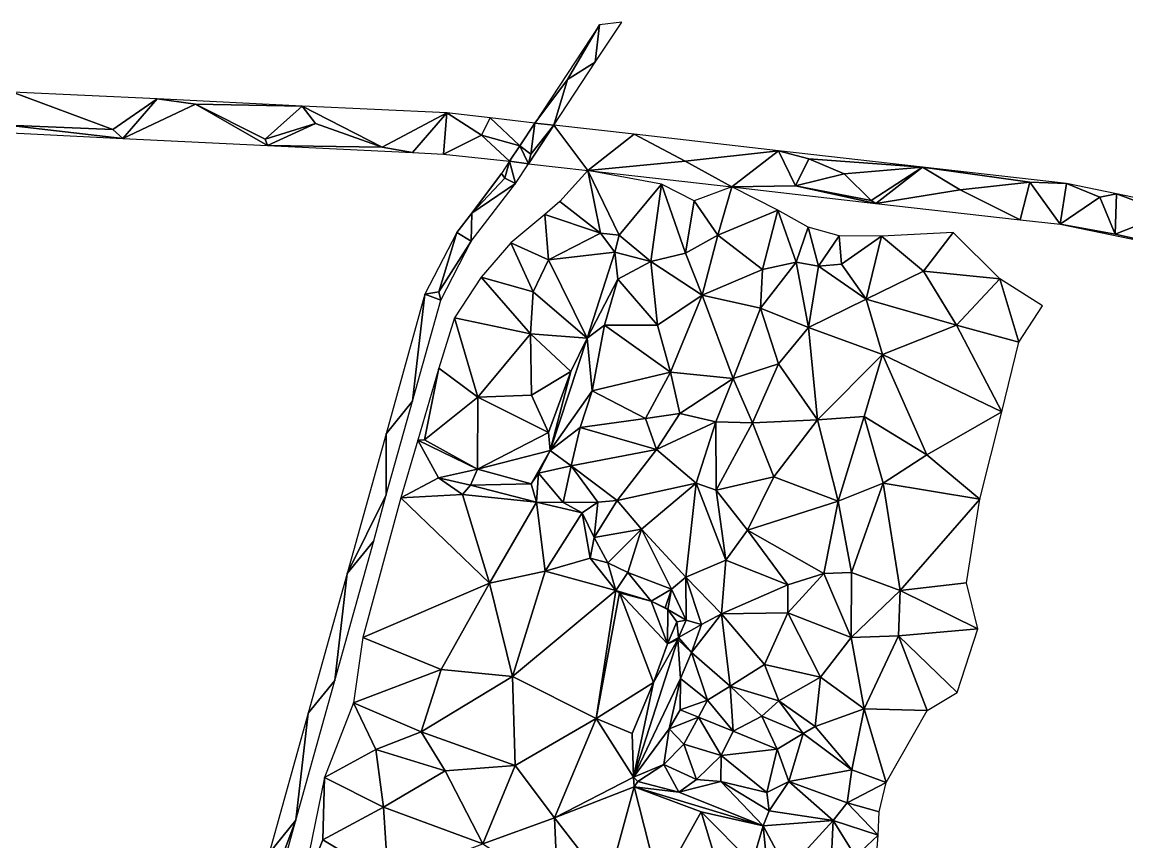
# Model space of a CAD drawing. Extents: x -30359 to 26190, y -30889 to 30041.
# Drawn here: x -3140 to -855, y 2364 to 4060 of the extents above; entities that cross this region are included whole.
import ezdxf

# ---------------------------------------------------------------- set-up
doc = ezdxf.new("R2010")
doc.units = 0

msp = doc.modelspace()

# ---------------------------------------------------------------- linework, layer by layer
at = {"layer": 'mg_to_dxf', "color": 251}
for points in [[(-1945.63, 4053.84), (-2079.25, 3850.84), (-2012, 3940.84)], [(-1945.63, 4053.84), (-2012, 3940.84), (-1954.63, 3976.84)], [(-1899.75, 4059.84), (-1945.63, 4053.84), (-1954.63, 3976.84)], [(-1954.63, 3976.84), (-2012, 3940.84), (-2039.88, 3846.84)], [(-2012, 3940.84), (-2079.25, 3850.84), (-2039.88, 3846.84)], [(-2952, 3837.84), (-3159.63, 3914.84), (-3169.88, 3846.84)], [(-2860.13, 3900.84), (-3159.63, 3914.84), (-2952, 3837.84)], [(-2860.13, 3900.84), (-2952, 3837.84), (-2931.5, 3818.84)], [(-2931.5, 3818.84), (-2781, 3889.84), (-2860.13, 3900.84)], [(-2781, 3889.84), (-2931.5, 3818.84), (-2632, 3804.84)], [(-2781, 3889.84), (-2560.5, 3885.84), (-2860.13, 3900.84)], [(-2632, 3804.84), (-2636.63, 3817.84), (-2781, 3889.84)], [(-2636.63, 3817.84), (-2560.5, 3885.84), (-2781, 3889.84)], [(-2533.13, 3849.84), (-2560.5, 3885.84), (-2636.63, 3817.84)], [(-2394.88, 3800.84), (-2261, 3871.84), (-2560.5, 3885.84)], [(-2533.13, 3849.84), (-2394.88, 3800.84), (-2560.5, 3885.84)], [(-2332.5, 3789.84), (-2261, 3871.84), (-2394.88, 3800.84)], [(-2267.88, 3786.84), (-2261, 3871.84), (-2332.5, 3789.84)], [(-2261, 3871.84), (-2267.88, 3786.84), (-2189.75, 3825.84)], [(-2261, 3871.84), (-2189.75, 3825.84), (-2171.5, 3861.84)], [(-2189.75, 3825.84), (-2110.63, 3803.84), (-2171.5, 3861.84)], [(-2171.5, 3861.84), (-2110.63, 3803.84), (-2079.25, 3850.84)], [(-3169.88, 3846.84), (-3231, 3833.84), (-2931.5, 3818.84)], [(-2952, 3837.84), (-3169.88, 3846.84), (-2931.5, 3818.84)], [(-2632, 3804.84), (-2533.13, 3849.84), (-2636.63, 3817.84)], [(-2394.88, 3800.84), (-2533.13, 3849.84), (-2632, 3804.84)], [(-2079.25, 3850.84), (-2110.63, 3803.84), (-2087.63, 3786.84)], [(-2039.88, 3846.84), (-2092.38, 3766.84), (-1969.88, 3752.84)], [(-2087.63, 3786.84), (-2092.38, 3766.84), (-2039.88, 3846.84)], [(-2079.25, 3850.84), (-2087.63, 3786.84), (-2039.88, 3846.84)], [(-1969.88, 3752.84), (-1873.63, 3827.84), (-2039.88, 3846.84)], [(-2267.88, 3786.84), (-2131.88, 3771.84), (-2189.75, 3825.84)], [(-2189.75, 3825.84), (-2131.88, 3771.84), (-2110.63, 3803.84)], [(-1768.13, 3771.84), (-1873.63, 3827.84), (-1969.88, 3752.84)], [(-1575.63, 3793.84), (-1873.63, 3827.84), (-1768.13, 3771.84)], [(-2332.5, 3789.84), (-2394.88, 3800.84), (-2632, 3804.84)], [(-2092.38, 3766.84), (-2110.63, 3803.84), (-2131.88, 3771.84)], [(-2110.63, 3803.84), (-2092.38, 3766.84), (-2087.63, 3786.84)], [(-1575.63, 3793.84), (-1768.13, 3771.84), (-1672, 3718.84)], [(-1575.63, 3793.84), (-1672, 3718.84), (-1540.5, 3720.84)], [(-1512.63, 3776.84), (-1575.63, 3793.84), (-1540.5, 3720.84)], [(-1575.63, 3793.84), (-1512.63, 3776.84), (-1277.75, 3759.84)], [(-2141.13, 3736.84), (-2131.88, 3771.84), (-2148, 3746.84)], [(-2119.38, 3725.84), (-2131.88, 3771.84), (-2141.13, 3736.84)], [(-2092.38, 3766.84), (-2131.88, 3771.84), (-2119.38, 3725.84)], [(-1768.13, 3771.84), (-1969.88, 3752.84), (-1672, 3718.84)], [(-1439.5, 3745.84), (-1512.63, 3776.84), (-1540.5, 3720.84)], [(-1512.63, 3776.84), (-1439.5, 3745.84), (-1277.75, 3759.84)], [(-2240.75, 3624.84), (-2209.38, 3664.84), (-2148, 3746.84)], [(-2141.13, 3736.84), (-2148, 3746.84), (-2209.38, 3664.84)], [(-1969.88, 3752.84), (-2027.38, 3688.84), (-1943.75, 3622.84)], [(-1969.88, 3752.84), (-1904.88, 3618.84), (-1817.38, 3724.84)], [(-1943.75, 3622.84), (-1904.88, 3618.84), (-1969.88, 3752.84)], [(-1439.5, 3745.84), (-1384, 3690.84), (-1277.75, 3759.84)], [(-1277.75, 3759.84), (-1384, 3690.84), (-1374, 3684.84)], [(-1199.63, 3712.84), (-1277.75, 3759.84), (-1374, 3684.84)], [(-979.75, 3725.84), (-1277.75, 3759.84), (-1055.63, 3728.84)], [(-1055.63, 3728.84), (-1277.75, 3759.84), (-1199.63, 3712.84)], [(-2209.38, 3664.84), (-2211, 3606.84), (-2119.38, 3725.84)], [(-2119.38, 3725.84), (-2141.13, 3736.84), (-2209.38, 3664.84)], [(-1817.38, 3724.84), (-1904.88, 3618.84), (-1839.38, 3564.84)], [(-1767.5, 3581.84), (-1817.38, 3724.84), (-1839.38, 3564.84)], [(-1817.38, 3724.84), (-1767.5, 3581.84), (-1750, 3689.84)], [(-1439.5, 3745.84), (-1540.5, 3720.84), (-1384, 3690.84)], [(-1076, 3650.84), (-1055.63, 3728.84), (-1199.63, 3712.84)], [(-1076, 3650.84), (-993.25, 3641.84), (-1055.63, 3728.84)], [(-993.25, 3641.84), (-979.75, 3725.84), (-1055.63, 3728.84)], [(-911.25, 3697.84), (-979.75, 3725.84), (-993.25, 3641.84)], [(-876.75, 3704.84), (-979.75, 3725.84), (-911.25, 3697.84)], [(-1750, 3689.84), (-1700.75, 3618.84), (-1672, 3718.84)], [(-1700.75, 3618.84), (-1576.75, 3670.84), (-1672, 3718.84)], [(-1540.5, 3720.84), (-1672, 3718.84), (-1374, 3684.84)], [(-1384, 3690.84), (-1540.5, 3720.84), (-1374, 3684.84)], [(-1076, 3650.84), (-1199.63, 3712.84), (-1374, 3684.84)], [(-879.13, 3620.84), (-876.75, 3704.84), (-911.25, 3697.84)], [(-769.38, 3664.84), (-876.75, 3704.84), (-879.13, 3620.84)], [(-583.25, 3642.84), (-876.75, 3704.84), (-769.38, 3664.84)], [(-2027.38, 3688.84), (-2058.5, 3661.84), (-1943.75, 3622.84)], [(-1750, 3689.84), (-1767.5, 3581.84), (-1700.75, 3618.84)], [(-879.13, 3620.84), (-911.25, 3697.84), (-993.25, 3641.84)], [(-2240.75, 3624.84), (-2211, 3606.84), (-2209.38, 3664.84)], [(-2050.88, 3567.84), (-2058.5, 3661.84), (-2128.75, 3602.84)], [(-2058.5, 3661.84), (-2050.88, 3567.84), (-1943.75, 3622.84)], [(-1700.75, 3618.84), (-1608.5, 3547.84), (-1576.75, 3670.84)], [(-1539, 3562.84), (-1576.75, 3670.84), (-1608.5, 3547.84)], [(-1514.13, 3635.84), (-1576.75, 3670.84), (-1539, 3562.84)], [(-699.63, 3580.84), (-769.38, 3664.84), (-879.13, 3620.84)], [(-1514.13, 3635.84), (-1539, 3562.84), (-1492.75, 3554.84)], [(-1514.13, 3635.84), (-1492.75, 3554.84), (-1450.25, 3617.84)], [(-699.63, 3580.84), (-879.13, 3620.84), (-993.25, 3641.84)], [(-2240.75, 3624.84), (-2306.63, 3496.84), (-2278.13, 3501.84)], [(-2278.13, 3501.84), (-2211, 3606.84), (-2240.75, 3624.84)], [(-1914, 3583.84), (-1943.75, 3622.84), (-2050.88, 3567.84)], [(-1943.75, 3622.84), (-1914, 3583.84), (-1904.88, 3618.84)], [(-1839.38, 3564.84), (-1904.88, 3618.84), (-1914, 3583.84)], [(-1767.5, 3581.84), (-1733, 3494.84), (-1700.75, 3618.84)], [(-1700.75, 3618.84), (-1733, 3494.84), (-1608.5, 3547.84)], [(-1492.75, 3554.84), (-1445.5, 3558.84), (-1450.25, 3617.84)], [(-1450.25, 3617.84), (-1445.5, 3558.84), (-1362.75, 3616.84)], [(-1445.5, 3558.84), (-1394, 3486.84), (-1362.75, 3616.84)], [(-1394, 3486.84), (-1275.75, 3544.84), (-1362.75, 3616.84)], [(-1214.5, 3624.84), (-1362.75, 3616.84), (-1275.75, 3544.84)], [(-1214.5, 3624.84), (-1275.75, 3544.84), (-1117.5, 3528.84)], [(-2211, 3606.84), (-2278.13, 3501.84), (-2273.88, 3484.84)], [(-2082.5, 3501.84), (-2128.75, 3602.84), (-2190.13, 3531.84)], [(-2050.88, 3567.84), (-2128.75, 3602.84), (-2082.5, 3501.84)], [(-1971.13, 3405.84), (-2050.88, 3567.84), (-2082.5, 3501.84)], [(-1914, 3583.84), (-2050.88, 3567.84), (-1971.13, 3405.84)], [(-1907.88, 3527.84), (-1914, 3583.84), (-1971.13, 3405.84)], [(-1839.38, 3564.84), (-1914, 3583.84), (-1907.88, 3527.84)], [(-1907.88, 3527.84), (-1825.5, 3432.84), (-1839.38, 3564.84)], [(-1767.5, 3581.84), (-1839.38, 3564.84), (-1733, 3494.84)], [(-1733, 3494.84), (-1839.38, 3564.84), (-1825.5, 3432.84)], [(-1608.5, 3547.84), (-1733, 3494.84), (-1613, 3467.84)], [(-1613, 3467.84), (-1513.38, 3427.84), (-1539, 3562.84)], [(-1539, 3562.84), (-1608.5, 3547.84), (-1613, 3467.84)], [(-1513.38, 3427.84), (-1492.75, 3554.84), (-1539, 3562.84)], [(-1513.38, 3427.84), (-1394, 3486.84), (-1492.75, 3554.84)], [(-1394, 3486.84), (-1445.5, 3558.84), (-1492.75, 3554.84)], [(-1207.5, 3432.84), (-1275.75, 3544.84), (-1394, 3486.84)], [(-1275.75, 3544.84), (-1207.5, 3432.84), (-1117.5, 3528.84)], [(-2245.63, 3447.84), (-2088.25, 3414.84), (-2190.13, 3531.84)], [(-2082.5, 3501.84), (-2190.13, 3531.84), (-2088.25, 3414.84)], [(-1971.13, 3405.84), (-1935.38, 3432.84), (-1907.88, 3527.84)], [(-1825.5, 3432.84), (-1907.88, 3527.84), (-1935.38, 3432.84)], [(-1078.63, 3397.84), (-1117.5, 3528.84), (-1207.5, 3432.84)], [(-1029.63, 3472.84), (-1117.5, 3528.84), (-1078.63, 3397.84)], [(-2332.13, 3275.84), (-2306.63, 3496.84), (-2387, 3207.84)], [(-2306.63, 3496.84), (-2332.13, 3275.84), (-2273.88, 3484.84)], [(-2278.13, 3501.84), (-2306.63, 3496.84), (-2273.88, 3484.84)], [(-1971.13, 3405.84), (-2082.5, 3501.84), (-2088.25, 3414.84)], [(-1825.5, 3432.84), (-1798.63, 3335.84), (-1733, 3494.84)], [(-1733, 3494.84), (-1798.63, 3335.84), (-1669.38, 3322.84)], [(-1613, 3467.84), (-1733, 3494.84), (-1669.38, 3322.84)], [(-1360.25, 3371.84), (-1394, 3486.84), (-1513.38, 3427.84)], [(-1207.5, 3432.84), (-1394, 3486.84), (-1360.25, 3371.84)], [(-1613, 3467.84), (-1669.38, 3322.84), (-1575.75, 3352.84)], [(-1513.38, 3427.84), (-1613, 3467.84), (-1575.75, 3352.84)], [(-2245.63, 3447.84), (-2277.63, 3343.84), (-2197.13, 3283.84)], [(-2088.25, 3414.84), (-2245.63, 3447.84), (-2197.13, 3283.84)], [(-1935.38, 3432.84), (-1971.13, 3405.84), (-1960.5, 3296.84)], [(-1935.38, 3432.84), (-1960.5, 3296.84), (-1798.63, 3335.84)], [(-1825.5, 3432.84), (-1935.38, 3432.84), (-1798.63, 3335.84)], [(-1494.88, 3236.84), (-1513.38, 3427.84), (-1575.75, 3352.84)], [(-1494.88, 3236.84), (-1360.25, 3371.84), (-1513.38, 3427.84)], [(-1113.75, 3253.84), (-1207.5, 3432.84), (-1360.25, 3371.84)], [(-1078.63, 3397.84), (-1207.5, 3432.84), (-1113.75, 3253.84)], [(-2088.25, 3414.84), (-2197.13, 3283.84), (-2086.25, 3287.84)], [(-2004.63, 3336.84), (-2088.25, 3414.84), (-2086.25, 3287.84)], [(-2088.25, 3414.84), (-2004.63, 3336.84), (-1971.13, 3405.84)], [(-2004.63, 3336.84), (-2047.75, 3173.84), (-1971.13, 3405.84)], [(-1971.13, 3405.84), (-2047.75, 3173.84), (-1960.5, 3296.84)], [(-1398.13, 3243.84), (-1360.25, 3371.84), (-1494.88, 3236.84)], [(-1268.5, 3164.84), (-1360.25, 3371.84), (-1398.13, 3243.84)], [(-1113.75, 3253.84), (-1360.25, 3371.84), (-1268.5, 3164.84)], [(-2277.63, 3343.84), (-2321.25, 3194.84), (-2307.75, 3195.84)], [(-2307.75, 3195.84), (-2197.13, 3283.84), (-2277.63, 3343.84)], [(-2004.63, 3336.84), (-2086.25, 3287.84), (-2051, 3210.84)], [(-2004.63, 3336.84), (-2051, 3210.84), (-2047.75, 3173.84)], [(-1850.75, 3239.84), (-1798.63, 3335.84), (-1960.5, 3296.84)], [(-1798.63, 3335.84), (-1850.75, 3239.84), (-1779.75, 3249.84)], [(-1798.63, 3335.84), (-1779.75, 3249.84), (-1669.38, 3322.84)], [(-1575.75, 3352.84), (-1669.38, 3322.84), (-1629.5, 3230.84)], [(-1575.75, 3352.84), (-1629.5, 3230.84), (-1494.88, 3236.84)], [(-1705.13, 3232.84), (-1669.38, 3322.84), (-1779.75, 3249.84)], [(-1629.5, 3230.84), (-1669.38, 3322.84), (-1705.13, 3232.84)], [(-1960.5, 3296.84), (-2047.75, 3173.84), (-1985.25, 3220.84)], [(-1960.5, 3296.84), (-1985.25, 3220.84), (-1850.75, 3239.84)], [(-2332.13, 3275.84), (-2387, 3207.84), (-2386.5, 3081.84)], [(-2197.75, 3134.84), (-2197.13, 3283.84), (-2307.75, 3195.84)], [(-2197.13, 3283.84), (-2197.75, 3134.84), (-2051, 3210.84)], [(-2086.25, 3287.84), (-2197.13, 3283.84), (-2051, 3210.84)], [(-1779.75, 3249.84), (-1850.75, 3239.84), (-1827.63, 3175.84)], [(-1705.13, 3232.84), (-1779.75, 3249.84), (-1827.63, 3175.84)], [(-1113.75, 3253.84), (-1268.5, 3164.84), (-1159, 3072.84)], [(-1827.63, 3175.84), (-1850.75, 3239.84), (-1985.25, 3220.84)], [(-1745.63, 3105.84), (-1705.13, 3232.84), (-1827.63, 3175.84)], [(-1704.13, 3091.84), (-1705.13, 3232.84), (-1745.63, 3105.84)], [(-1629.5, 3230.84), (-1705.13, 3232.84), (-1704.13, 3091.84)], [(-1629.5, 3230.84), (-1704.13, 3091.84), (-1585.25, 3118.84)], [(-1494.88, 3236.84), (-1629.5, 3230.84), (-1585.25, 3118.84)], [(-1451.75, 3068.84), (-1494.88, 3236.84), (-1585.25, 3118.84)], [(-1451.75, 3068.84), (-1398.13, 3243.84), (-1494.88, 3236.84)], [(-1398.13, 3243.84), (-1451.75, 3068.84), (-1359.13, 3105.84)], [(-1268.5, 3164.84), (-1398.13, 3243.84), (-1359.13, 3105.84)], [(-2386.5, 3081.84), (-2387, 3207.84), (-2467.5, 2918.84)], [(-2051, 3210.84), (-2197.75, 3134.84), (-2047.75, 3173.84)], [(-1985.25, 3220.84), (-2047.75, 3173.84), (-2004.5, 3141.84)], [(-1827.63, 3175.84), (-1985.25, 3220.84), (-2004.5, 3141.84)], [(-2356.13, 3075.84), (-2278.5, 3116.84), (-2321.25, 3194.84)], [(-2197.75, 3134.84), (-2307.75, 3195.84), (-2321.25, 3194.84)], [(-2321.25, 3194.84), (-2278.5, 3116.84), (-2197.75, 3134.84)], [(-2004.5, 3141.84), (-1909.25, 3069.84), (-1827.63, 3175.84)], [(-1745.63, 3105.84), (-1827.63, 3175.84), (-1909.25, 3069.84)], [(-2197.75, 3134.84), (-2086.88, 3104.84), (-2047.75, 3173.84)], [(-2086.88, 3104.84), (-2071.5, 3126.84), (-2047.75, 3173.84)], [(-2004.5, 3141.84), (-2047.75, 3173.84), (-2071.5, 3126.84)], [(-1159, 3072.84), (-1268.5, 3164.84), (-1359.13, 3105.84)], [(-2278.5, 3116.84), (-2212.38, 3101.84), (-2197.75, 3134.84)], [(-2086.88, 3104.84), (-2197.75, 3134.84), (-2212.38, 3101.84)], [(-2071.5, 3126.84), (-2020.75, 3065.84), (-2004.5, 3141.84)], [(-1949.13, 3066.84), (-2004.5, 3141.84), (-2020.75, 3065.84)], [(-1909.25, 3069.84), (-2004.5, 3141.84), (-1949.13, 3066.84)], [(-2356.13, 3075.84), (-2228.63, 3082.84), (-2278.5, 3116.84)], [(-2278.5, 3116.84), (-2228.63, 3082.84), (-2212.38, 3101.84)], [(-2086.88, 3104.84), (-2075.75, 3066.84), (-2071.5, 3126.84)], [(-2071.5, 3126.84), (-2075.75, 3066.84), (-2020.75, 3065.84)], [(-1639.5, 3008.84), (-1585.25, 3118.84), (-1704.13, 3091.84)], [(-1451.75, 3068.84), (-1585.25, 3118.84), (-1639.5, 3008.84)], [(-2228.63, 3082.84), (-2075.75, 3066.84), (-2212.38, 3101.84)], [(-2212.38, 3101.84), (-2075.75, 3066.84), (-2086.88, 3104.84)], [(-1858.88, 3010.84), (-1745.63, 3105.84), (-1909.25, 3069.84)], [(-1766.75, 2911.84), (-1745.63, 3105.84), (-1858.88, 3010.84)], [(-1745.63, 3105.84), (-1766.75, 2911.84), (-1684.38, 2946.84)], [(-1745.63, 3105.84), (-1684.38, 2946.84), (-1704.13, 3091.84)], [(-1639.5, 3008.84), (-1704.13, 3091.84), (-1684.38, 2946.84)], [(-1359.13, 3105.84), (-1451.75, 3068.84), (-1424.25, 2920.84)], [(-1359.13, 3105.84), (-1424.25, 2920.84), (-1324.13, 2883.84)], [(-1159, 3072.84), (-1359.13, 3105.84), (-1324.13, 2883.84)], [(-2386.5, 3081.84), (-2467.5, 2918.84), (-2412.5, 2986.84)], [(-2435.25, 2786.84), (-2173.13, 2898.84), (-2356.13, 3075.84)], [(-2356.13, 3075.84), (-2173.13, 2898.84), (-2228.63, 3082.84)], [(-2228.63, 3082.84), (-2173.13, 2898.84), (-2075.75, 3066.84)], [(-2173.13, 2898.84), (-2058, 2923.84), (-2075.75, 3066.84)], [(-1981.75, 3044.84), (-2075.75, 3066.84), (-2058, 2923.84)], [(-2020.75, 3065.84), (-2075.75, 3066.84), (-1981.75, 3044.84)], [(-1949.13, 3066.84), (-2020.75, 3065.84), (-1981.75, 3044.84)], [(-1949.13, 3066.84), (-1981.75, 3044.84), (-1956.75, 2993.84)], [(-1909.25, 3069.84), (-1949.13, 3066.84), (-1956.75, 2993.84)], [(-1909.25, 3069.84), (-1956.75, 2993.84), (-1858.88, 3010.84)], [(-1451.75, 3068.84), (-1639.5, 3008.84), (-1481.75, 2918.84)], [(-1451.75, 3068.84), (-1481.75, 2918.84), (-1424.25, 2920.84)], [(-1159, 3072.84), (-1324.13, 2883.84), (-1186.63, 2899.84)], [(-1981.75, 3044.84), (-2058, 2923.84), (-1965.13, 2950.84)], [(-1956.75, 2993.84), (-1981.75, 3044.84), (-1965.13, 2950.84)], [(-1928.25, 2940.84), (-1956.75, 2993.84), (-1965.13, 2950.84)], [(-1928.25, 2940.84), (-1858.88, 3010.84), (-1956.75, 2993.84)], [(-1928.25, 2940.84), (-1887.13, 2920.84), (-1858.88, 3010.84)], [(-1858.88, 3010.84), (-1887.13, 2920.84), (-1796.88, 2886.84)], [(-1858.88, 3010.84), (-1796.88, 2886.84), (-1766.75, 2911.84)], [(-1556.38, 2895.84), (-1639.5, 3008.84), (-1684.38, 2946.84)], [(-1556.38, 2895.84), (-1481.75, 2918.84), (-1639.5, 3008.84)], [(-2467.5, 2918.84), (-2493, 2697.84), (-2412.5, 2986.84)], [(-2058, 2923.84), (-1911.88, 2883.84), (-1965.13, 2950.84)], [(-1928.25, 2940.84), (-1965.13, 2950.84), (-1911.88, 2883.84)], [(-1911.88, 2883.84), (-1887.13, 2920.84), (-1928.25, 2940.84)], [(-1693, 2835.84), (-1684.38, 2946.84), (-1766.75, 2911.84)], [(-1556.38, 2895.84), (-1684.38, 2946.84), (-1693, 2835.84)], [(-2493, 2697.84), (-2467.5, 2918.84), (-2547.88, 2629.84)], [(-2173.13, 2898.84), (-2125.25, 2705.84), (-2058, 2923.84)], [(-2125.25, 2705.84), (-1911.88, 2883.84), (-2058, 2923.84)], [(-1911.88, 2883.84), (-1838.5, 2861.84), (-1887.13, 2920.84)], [(-1838.5, 2861.84), (-1796.88, 2886.84), (-1887.13, 2920.84)], [(-1766.75, 2911.84), (-1796.88, 2886.84), (-1766.38, 2822.84)], [(-1734.75, 2813.84), (-1693, 2835.84), (-1766.75, 2911.84)], [(-1734.75, 2813.84), (-1766.75, 2911.84), (-1766.38, 2822.84)], [(-1425.5, 2786.84), (-1481.75, 2918.84), (-1556.5, 2837.84)], [(-1481.75, 2918.84), (-1556.38, 2895.84), (-1556.5, 2837.84)], [(-1425.5, 2786.84), (-1424.25, 2920.84), (-1481.75, 2918.84)], [(-1424.25, 2920.84), (-1425.5, 2786.84), (-1324.13, 2883.84)], [(-2173.13, 2898.84), (-2435.25, 2786.84), (-2272.88, 2720.84)], [(-2272.88, 2720.84), (-2125.25, 2705.84), (-2173.13, 2898.84)], [(-2125.25, 2705.84), (-1952.25, 2618.84), (-1911.88, 2883.84)], [(-1911.88, 2883.84), (-1952.25, 2618.84), (-1904, 2878.84)], [(-1834, 2693.84), (-1904, 2878.84), (-1952.25, 2618.84)], [(-1911.88, 2883.84), (-1904, 2878.84), (-1838.5, 2861.84)], [(-1904, 2878.84), (-1805, 2773.84), (-1838.5, 2861.84)], [(-1834, 2693.84), (-1805, 2773.84), (-1904, 2878.84)], [(-1838.5, 2861.84), (-1809.5, 2847.84), (-1796.88, 2886.84)], [(-1809.5, 2847.84), (-1804.5, 2844.84), (-1796.88, 2886.84)], [(-1804.5, 2844.84), (-1766.38, 2822.84), (-1796.88, 2886.84)], [(-1556.5, 2837.84), (-1556.38, 2895.84), (-1693, 2835.84)], [(-1324.13, 2883.84), (-1425.5, 2786.84), (-1327.25, 2789.84)], [(-1163.63, 2804.84), (-1324.13, 2883.84), (-1327.25, 2789.84)], [(-1186.63, 2899.84), (-1324.13, 2883.84), (-1163.63, 2804.84)], [(-1805, 2773.84), (-1804.5, 2844.84), (-1838.5, 2861.84)], [(-1838.5, 2861.84), (-1804.5, 2844.84), (-1809.5, 2847.84)], [(-1804.5, 2844.84), (-1805, 2773.84), (-1785.5, 2818.84)], [(-1804.5, 2844.84), (-1785.5, 2818.84), (-1766.38, 2822.84)], [(-1755.25, 2755.84), (-1693, 2835.84), (-1734.75, 2813.84)], [(-1675.38, 2685.84), (-1693, 2835.84), (-1755.25, 2755.84)], [(-1556.5, 2837.84), (-1693, 2835.84), (-1604.75, 2730.84)], [(-1675.38, 2685.84), (-1604.75, 2730.84), (-1693, 2835.84)], [(-1556.5, 2837.84), (-1604.75, 2730.84), (-1488.5, 2704.84)], [(-1425.5, 2786.84), (-1556.5, 2837.84), (-1488.5, 2704.84)], [(-1785.5, 2818.84), (-1805, 2773.84), (-1782.38, 2786.84)], [(-1766.38, 2822.84), (-1785.5, 2818.84), (-1782.38, 2786.84)], [(-1734.75, 2813.84), (-1766.38, 2822.84), (-1782.38, 2786.84)], [(-1734.75, 2813.84), (-1782.38, 2786.84), (-1755.25, 2755.84)], [(-1425.5, 2786.84), (-1398.13, 2638.84), (-1327.25, 2789.84)], [(-1268.38, 2635.84), (-1327.25, 2789.84), (-1398.13, 2638.84)], [(-1327.25, 2789.84), (-1206.25, 2672.84), (-1163.63, 2804.84)], [(-1327.25, 2789.84), (-1268.38, 2635.84), (-1206.25, 2672.84)], [(-2272.88, 2720.84), (-2435.25, 2786.84), (-2454.38, 2651.84)], [(-1875.5, 2497.84), (-1783.5, 2782.84), (-1834, 2693.84)], [(-1778.38, 2701.84), (-1783.5, 2782.84), (-1875.5, 2497.84)], [(-1834, 2693.84), (-1783.5, 2782.84), (-1805, 2773.84)], [(-1805, 2773.84), (-1783.5, 2782.84), (-1782.38, 2786.84)], [(-1782.38, 2786.84), (-1783.5, 2782.84), (-1755.25, 2755.84)], [(-1755.25, 2755.84), (-1783.5, 2782.84), (-1778.38, 2701.84)], [(-1425.5, 2786.84), (-1488.5, 2704.84), (-1398.13, 2638.84)], [(-1722.38, 2656.84), (-1755.25, 2755.84), (-1778.38, 2701.84)], [(-1722.38, 2656.84), (-1675.38, 2685.84), (-1755.25, 2755.84)], [(-2454.38, 2651.84), (-2314.25, 2591.84), (-2272.88, 2720.84)], [(-2272.88, 2720.84), (-2314.25, 2591.84), (-2125.25, 2705.84)], [(-1604.75, 2730.84), (-1675.38, 2685.84), (-1574.75, 2655.84)], [(-1604.75, 2730.84), (-1574.75, 2655.84), (-1488.5, 2704.84)], [(-2493, 2697.84), (-2547.88, 2629.84), (-2573.38, 2408.84)], [(-2119.75, 2521.84), (-2125.25, 2705.84), (-2314.25, 2591.84)], [(-2119.75, 2521.84), (-1952.25, 2618.84), (-2125.25, 2705.84)], [(-1801.75, 2597.84), (-1778.38, 2701.84), (-1875.5, 2497.84)], [(-1801.75, 2597.84), (-1778.5, 2636.84), (-1778.38, 2701.84)], [(-1722.38, 2656.84), (-1778.38, 2701.84), (-1778.5, 2636.84)], [(-1499.88, 2602.84), (-1488.5, 2704.84), (-1574.75, 2655.84)], [(-1398.13, 2638.84), (-1488.5, 2704.84), (-1499.88, 2602.84)], [(-1952.25, 2618.84), (-1877.75, 2587.84), (-1834, 2693.84)], [(-1834, 2693.84), (-1877.75, 2587.84), (-1875.5, 2497.84)], [(-1675.38, 2685.84), (-1722.38, 2656.84), (-1669.25, 2592.84)], [(-1675.38, 2685.84), (-1669.25, 2592.84), (-1609.63, 2623.84)], [(-1675.38, 2685.84), (-1609.63, 2623.84), (-1574.75, 2655.84)], [(-2514.38, 2496.84), (-2408.13, 2554.84), (-2454.38, 2651.84)], [(-2454.38, 2651.84), (-2408.13, 2554.84), (-2314.25, 2591.84)], [(-1741.13, 2621.84), (-1722.38, 2656.84), (-1778.5, 2636.84)], [(-1722.38, 2656.84), (-1741.13, 2621.84), (-1669.25, 2592.84)], [(-1574.75, 2655.84), (-1609.63, 2623.84), (-1524.25, 2587.84)], [(-1499.88, 2602.84), (-1574.75, 2655.84), (-1524.25, 2587.84)], [(-2628.38, 2340.84), (-2573.38, 2408.84), (-2547.88, 2629.84)], [(-1801.75, 2597.84), (-1741.13, 2621.84), (-1778.5, 2636.84)], [(-1398.13, 2638.84), (-1499.88, 2602.84), (-1424, 2512.84)], [(-1352.75, 2486.84), (-1398.13, 2638.84), (-1424, 2512.84)], [(-1352.75, 2486.84), (-1268.38, 2635.84), (-1398.13, 2638.84)], [(-2119.75, 2521.84), (-2038.5, 2413.84), (-1952.25, 2618.84)], [(-1952.25, 2618.84), (-2038.5, 2413.84), (-1875.5, 2497.84)], [(-1877.75, 2587.84), (-1952.25, 2618.84), (-1875.5, 2497.84)], [(-1801.75, 2597.84), (-1771, 2565.84), (-1741.13, 2621.84)], [(-1771, 2565.84), (-1694.25, 2542.84), (-1741.13, 2621.84)], [(-1741.13, 2621.84), (-1694.25, 2542.84), (-1669.25, 2592.84)], [(-1578.13, 2555.84), (-1609.63, 2623.84), (-1669.25, 2592.84)], [(-1524.25, 2587.84), (-1609.63, 2623.84), (-1578.13, 2555.84)], [(-2265, 2510.84), (-2314.25, 2591.84), (-2408.13, 2554.84)], [(-2119.75, 2521.84), (-2314.25, 2591.84), (-2265, 2510.84)], [(-1812.5, 2523.84), (-1801.75, 2597.84), (-1875.5, 2497.84)], [(-1812.5, 2523.84), (-1771, 2565.84), (-1801.75, 2597.84)], [(-1578.13, 2555.84), (-1669.25, 2592.84), (-1694.25, 2542.84)], [(-1524.25, 2587.84), (-1578.13, 2555.84), (-1553.88, 2488.84)], [(-1524.25, 2587.84), (-1553.88, 2488.84), (-1424, 2512.84)], [(-1424, 2512.84), (-1499.88, 2602.84), (-1524.25, 2587.84)], [(-1812.5, 2523.84), (-1744.75, 2492.84), (-1771, 2565.84)], [(-1744.75, 2492.84), (-1694.25, 2542.84), (-1771, 2565.84)], [(-2514.38, 2496.84), (-2392.25, 2435.84), (-2408.13, 2554.84)], [(-2265, 2510.84), (-2408.13, 2554.84), (-2392.25, 2435.84)], [(-1744.75, 2492.84), (-1694.88, 2488.84), (-1694.25, 2542.84)], [(-1694.88, 2488.84), (-1599.38, 2465.84), (-1694.25, 2542.84)], [(-1578.13, 2555.84), (-1694.25, 2542.84), (-1599.38, 2465.84)], [(-1553.88, 2488.84), (-1578.13, 2555.84), (-1599.38, 2465.84)], [(-2265, 2510.84), (-2187, 2359.84), (-2119.75, 2521.84)], [(-2119.75, 2521.84), (-2187, 2359.84), (-2038.5, 2413.84)], [(-1866, 2488.84), (-1812.5, 2523.84), (-1875.5, 2497.84)], [(-1866, 2488.84), (-1781.5, 2466.84), (-1812.5, 2523.84)], [(-1812.5, 2523.84), (-1781.5, 2466.84), (-1744.75, 2492.84)], [(-2564.75, 2250.84), (-2517.75, 2367.84), (-2514.38, 2496.84)], [(-2392.25, 2435.84), (-2514.38, 2496.84), (-2517.75, 2367.84)], [(-2265, 2510.84), (-2392.25, 2435.84), (-2187, 2359.84)], [(-2038.5, 2413.84), (-1873.88, 2477.84), (-1875.5, 2497.84)], [(-1873.88, 2477.84), (-1866, 2488.84), (-1875.5, 2497.84)], [(-1744.75, 2492.84), (-1781.5, 2466.84), (-1694.88, 2488.84)], [(-1433.5, 2444.84), (-1424, 2512.84), (-1553.88, 2488.84)], [(-1352.75, 2486.84), (-1424, 2512.84), (-1433.5, 2444.84)], [(-1929.5, 2272.84), (-1873.88, 2477.84), (-2038.5, 2413.84)], [(-1821.63, 2271.84), (-1873.88, 2477.84), (-1929.5, 2272.84)], [(-1873.88, 2477.84), (-1781.5, 2466.84), (-1866, 2488.84)], [(-1873.88, 2477.84), (-1821.63, 2271.84), (-1735.5, 2425.84)], [(-1873.88, 2477.84), (-1735.5, 2425.84), (-1607.25, 2396.84)], [(-1873.88, 2477.84), (-1607.25, 2396.84), (-1781.5, 2466.84)], [(-1781.5, 2466.84), (-1607.25, 2396.84), (-1694.88, 2488.84)], [(-1694.88, 2488.84), (-1607.25, 2396.84), (-1594.75, 2427.84)], [(-1694.88, 2488.84), (-1594.75, 2427.84), (-1599.38, 2465.84)], [(-1553.88, 2488.84), (-1599.38, 2465.84), (-1594.75, 2427.84)], [(-1553.88, 2488.84), (-1594.75, 2427.84), (-1462.38, 2407.84)], [(-1433.5, 2444.84), (-1553.88, 2488.84), (-1462.38, 2407.84)], [(-1352.75, 2486.84), (-1433.5, 2444.84), (-1367.25, 2425.84)], [(-1369.5, 2377.84), (-1433.5, 2444.84), (-1462.38, 2407.84)], [(-1367.25, 2425.84), (-1433.5, 2444.84), (-1369.5, 2377.84)], [(-2382.25, 2286.84), (-2392.25, 2435.84), (-2517.75, 2367.84)], [(-2187, 2359.84), (-2392.25, 2435.84), (-2382.25, 2286.84)], [(-1735.5, 2425.84), (-1821.63, 2271.84), (-1683.5, 2254.84)], [(-1683.5, 2254.84), (-1630.25, 2319.84), (-1735.5, 2425.84)], [(-1735.5, 2425.84), (-1630.25, 2319.84), (-1607.25, 2396.84)], [(-1594.75, 2427.84), (-1607.25, 2396.84), (-1462.38, 2407.84)], [(-2653.75, 2119.84), (-2573.38, 2408.84), (-2660.25, 2177.84)], [(-2660.25, 2177.84), (-2573.38, 2408.84), (-2628.38, 2340.84)], [(-2187, 2359.84), (-2031.75, 2259.84), (-2038.5, 2413.84)], [(-2031.75, 2259.84), (-1929.5, 2272.84), (-2038.5, 2413.84)], [(-1607.25, 2396.84), (-1557.88, 2303.84), (-1462.38, 2407.84)], [(-1462.38, 2407.84), (-1557.88, 2303.84), (-1467.13, 2305.84)], [(-1416.13, 2333.84), (-1462.38, 2407.84), (-1467.13, 2305.84)], [(-1369.5, 2377.84), (-1462.38, 2407.84), (-1416.13, 2333.84)], [(-1630.25, 2319.84), (-1599.88, 2320.84), (-1607.25, 2396.84)], [(-1607.25, 2396.84), (-1599.88, 2320.84), (-1557.88, 2303.84)], [(-1369.5, 2377.84), (-1416.13, 2333.84), (-1372.38, 2341.84)], [(-2382.25, 2286.84), (-2517.75, 2367.84), (-2564.75, 2250.84)]]:
    msp.add_3dface(points, dxfattribs=at)

doc.saveas('drawing.dxf')
